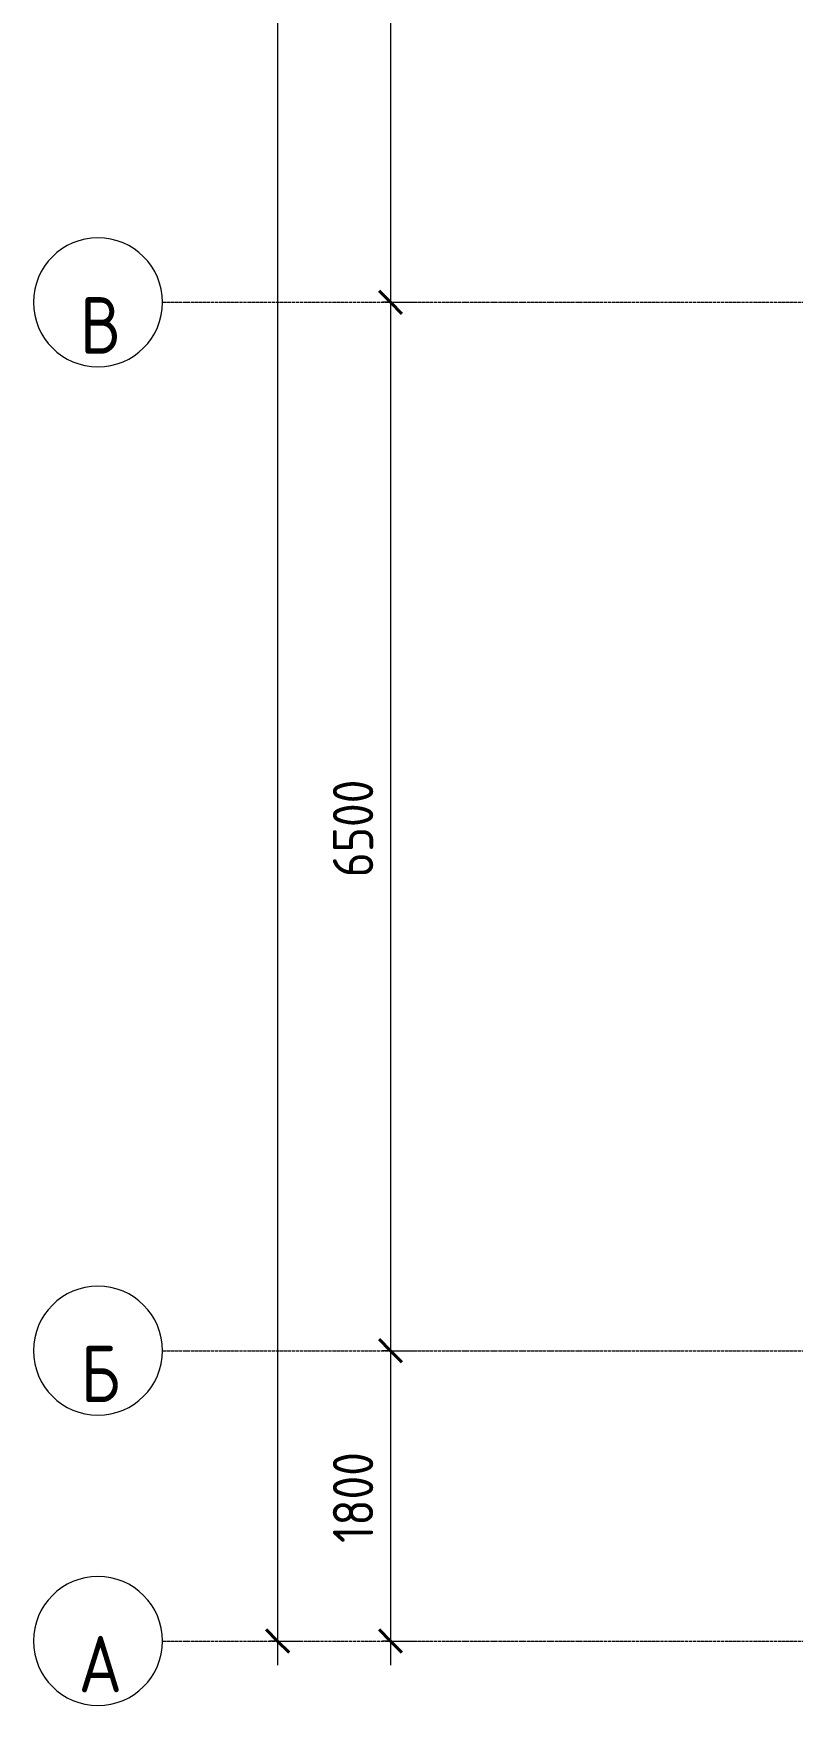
# Model space of a CAD drawing. Header units: millimetres. Extents: x -11798 to 72626, y -32713 to 44110.
# Drawn here: x -11798 to -7091, y -405 to 9962 of the extents above; entities that cross this region are included whole.
import ezdxf

# ---------------------------------------------------------------- set-up
doc = ezdxf.new("R2010")
doc.units = ezdxf.units.MM
doc.linetypes.add('ADSK_Линия сетки', pattern=[25, 20, -2.5, 0, -2.5])
for name, color, linetype, lineweight in [('Оси', 7, 'Continuous', 9), ('Размеры', 7, 'Continuous', 9), ('Размеры-100', 7, 'Continuous', 9)]:
    doc.layers.add(name, color=color, linetype=linetype, lineweight=lineweight)
doc.styles.add('GOST Common', font='GOST_Common.ttf', dxfattribs={"width": 0.9, "height": 350})
doc.styles.add('GOST Common_1', font='GOST_Common.ttf', dxfattribs={"width": 0.9, "height": 250})
doc.dimstyles.new('ADSK_Основной_2_5_мм', dxfattribs={"dimscale": 304.8, "dimtxt": 251.428749, "dimasz": 0.463911, "dimexe": 0.492126, "dimexo": 0.492126, "dimgap": 0.098425, "dimtad": 1, "dimrnd": 0.01, "dimdsep": 46, "dimtxsty": 'GOST Common_1', "dimblk1": 'OBLIQUE', "dimblk2": 'OBLIQUE', "dimsah": 1, "dimcen": 0.09, "dimdle": 0.492126, "dimazin": 2, "dimtfac": 1, "dimtdec": 4, "dimtix": 1, "dimtmove": 0, "dimatfit": 3, "dimfxl": 1, "dimtvp": 1, "dimtolj": 1, "dimtzin": 0, "dimlwd": 20, "dimlwe": 20, "dimarcsym": 2})

# ---------------------------------------------------------------- blocks, each defined once
blk = doc.blocks.new('Ось сетки - Круг_Ø8 мм-8258-План полов 3-го этажа')
at = {"layer": 'Оси', "lineweight": 20}
for start, end in [(360, 180), (180, 360)]:
    blk.add_arc((0, 0), 4, start, end, dxfattribs=at)
blk = doc.blocks.new('DIMBLOCK13-План полов 3-го этажа')
at = {"layer": 'Размеры-100', "lineweight": 20, "transparency": 16777216}
for p, q in [((-10284, 43195), (-10284, -155)), ((-10284, 43045), (-10334, 43045)), ((-10284, 43045), (-10134, 43045)), ((-10284, -5), (-10334, -5)), ((-10284, -5), (-10134, -5))]:
    blk.add_line(p, q, dxfattribs=at)
at = {"layer": 'Размеры-100', "lineweight": 40, "transparency": 16777216}
for p, q in [((-10284, 43045), (-10355, 43116)), ((-10284, 43045), (-10213, 42974)), ((-10284, -5), (-10355, 66)), ((-10284, -5), (-10213, -76))]:
    blk.add_line(p, q, dxfattribs=at)
at = {"layer": 'Размеры-100', "color": 0, "lineweight": 20, "transparency": 16777216, "insert": (-10641, 21115), "char_height": 250, "width": 971.62, "attachment_point": 1, "rotation": 90, "line_spacing_factor": 1.022761, "style": 'GOST Common_1'}
blk.add_mtext('43050', dxfattribs=at)
blk = doc.blocks.new('_Oblique')
at = {"color": 0, "linetype": 'ByBlock', "lineweight": -2}
blk.add_line((-0.5, -0.5), (0.5, 0.5), dxfattribs=at)
blk = doc.blocks.new('DIMBLOCK17-План полов 3-го этажа')
at = {"layer": 'Размеры-100', "lineweight": 40, "transparency": 16777216}
for p, q in [((-9584, 12945), (-9655, 13016)), ((-9584, 12945), (-9513, 12874)), ((-9584, 8295), (-9655, 8366)), ((-9584, 8295), (-9513, 8224))]:
    blk.add_line(p, q, dxfattribs=at)
at = {"layer": 'Размеры-100', "lineweight": 20, "transparency": 16777216}
for p, q in [((-9584, 12945), (-9634, 12945)), ((-9584, 12945), (-9584, 8295)), ((-9584, 12945), (-9434, 12945)), ((-9584, 8295), (-9634, 8295)), ((-9584, 8295), (-9434, 8295))]:
    blk.add_line(p, q, dxfattribs=at)
at = {"layer": 'Размеры-100', "color": 0, "lineweight": 20, "transparency": 16777216, "insert": (-9941, 10294), "char_height": 250, "width": 782.41, "attachment_point": 1, "rotation": 90, "line_spacing_factor": 1.022761, "style": 'GOST Common_1'}
blk.add_mtext('4650', dxfattribs=at)
blk = doc.blocks.new('DIMBLOCK18-План полов 3-го этажа')
at = {"layer": 'Размеры-100', "lineweight": 40, "transparency": 16777216}
for p, q in [((-9584, 8295), (-9655, 8366)), ((-9584, 8295), (-9513, 8224)), ((-9584, 1795), (-9655, 1866)), ((-9584, 1795), (-9513, 1724))]:
    blk.add_line(p, q, dxfattribs=at)
at = {"layer": 'Размеры-100', "lineweight": 20, "transparency": 16777216}
for p, q in [((-9584, 8295), (-9634, 8295)), ((-9584, 8295), (-9584, 1795)), ((-9584, 8295), (-9434, 8295)), ((-9584, 1795), (-9634, 1795)), ((-9584, 1795), (-9434, 1795))]:
    blk.add_line(p, q, dxfattribs=at)
at = {"layer": 'Размеры-100', "color": 0, "lineweight": 20, "transparency": 16777216, "insert": (-9941, 4730), "char_height": 250, "width": 756.84, "attachment_point": 1, "rotation": 90, "line_spacing_factor": 1.022761, "style": 'GOST Common_1'}
blk.add_mtext('6500', dxfattribs=at)
blk = doc.blocks.new('DIMBLOCK19-План полов 3-го этажа')
at = {"layer": 'Размеры-100', "lineweight": 40, "transparency": 16777216}
for p, q in [((-9584, 1795), (-9655, 1866)), ((-9584, 1795), (-9513, 1724)), ((-9584, -5), (-9655, 66)), ((-9584, -5), (-9513, -76))]:
    blk.add_line(p, q, dxfattribs=at)
at = {"layer": 'Размеры-100', "lineweight": 20, "transparency": 16777216}
for p, q in [((-9584, 1795), (-9634, 1795)), ((-9584, 1795), (-9584, -155)), ((-9584, 1795), (-9434, 1795)), ((-9584, -5), (-9634, -5)), ((-9584, -5), (-9434, -5))]:
    blk.add_line(p, q, dxfattribs=at)
at = {"layer": 'Размеры-100', "color": 0, "lineweight": 20, "transparency": 16777216, "insert": (-9941, 603), "char_height": 250, "width": 700.59, "attachment_point": 1, "rotation": 90, "line_spacing_factor": 1.022761, "style": 'GOST Common_1'}
blk.add_mtext('1800', dxfattribs=at)

msp = doc.modelspace()

# ---------------------------------------------------------------- linework, layer by layer
at = {"layer": 'Оси', "linetype": 'ADSK_Линия сетки'}
for p, q in [((-10997.814, 8295), (56004.853, 8295)), ((-10997.814, 1795), (50648.093, 1795)), ((-10997.814, -5), (50648.093, -5))]:
    msp.add_line(p, q, dxfattribs=at)

# ---------------------------------------------------------------- block references
at = {"layer": 'Оси', "lineweight": 20, "xscale": 99.99999999999993, "yscale": 99.99999999999993, "zscale": 99.99999999999993, "rotation": 269.9999999999994}
for p in [(-11397.814, 8295), (-11397.814, 1795), (-11397.814, -5)]:
    msp.add_blockref('Ось сетки - Круг_Ø8 мм-8258-План полов 3-го этажа', p, dxfattribs=at)

# ---------------------------------------------------------------- texts
at = {"layer": 'Оси', "char_height": 350, "attachment_point": 5, "line_spacing_factor": 1.022766, "style": 'GOST Common'}
for s, insert, width in [('\\pxqc,t0.25714,0.51429,0.77143,1.02857,1.28571,1.54286,1.8,2.05714,2.31429,2.57143,2.82857,3.08571,3.34286,3.6,3.85714,4.11429,4.37143,4.62857,4.88571,5.14286,5.4,5.65714,5.91429,6.17143,6.42857,6.68571,6.94286,7.2,7.45714,7.71429,7.97143,8.22857;{В}', (-11382.886, 8152.149), 261.9), ('\\pxqc,t0.25714,0.51429,0.77143,1.02857,1.28571,1.54286,1.8,2.05714,2.31429,2.57143,2.82857,3.08571,3.34286,3.6,3.85714,4.11429,4.37143,4.62857,4.88571,5.14286,5.4,5.65714,5.91429,6.17143,6.42857,6.68571,6.94286,7.2,7.45714,7.71429,7.97143,8.22857;{Б}', (-11382.886, 1652.149), 261.9), ('\\pxqc,t0.25714,0.51429,0.77143,1.02857,1.28571,1.54286,1.8,2.05714,2.31429,2.57143,2.82857,3.08571,3.34286,3.6,3.85714,4.11429,4.37143,4.62857,4.88571,5.14286,5.4,5.65714,5.91429,6.17143,6.42857,6.68571,6.94286,7.2,7.45714,7.71429,7.97143,8.22857;{А}', (-11382.886, -147.851), 291.6)]:
    msp.add_mtext(s, dxfattribs=dict(at, insert=insert, width=width))

# ---------------------------------------------------------------- dimensions: what is measured, and where the dimension line sits
at = {"layer": 'Размеры', "lineweight": 20}
for base, p1, p2, override, picture, middle in [((-10283.964, -5), (-10183.979, 43045), (-10183.979, -5), {"dimpost": '<>', "dimfxl": 43050}, 'DIMBLOCK13-План полов 3-го этажа', (-10438.964, 21520)), ((-9583.964, 8295), (-9483.979, 12945), (-9483.979, 8295), {"dimpost": '<>', "dimfxl": 4650}, 'DIMBLOCK17-План полов 3-го этажа', (-9738.964, 10620)), ((-9583.964, 1795), (-9483.979, 8295), (-9483.979, 1795), {"dimpost": '<>', "dimfxl": 6500}, 'DIMBLOCK18-План полов 3-го этажа', (-9738.964, 5045)), ((-9583.964, -5), (-9483.979, 1795), (-9483.979, -5), {"dimpost": '<>', "dimfxl": 1800}, 'DIMBLOCK19-План полов 3-го этажа', (-9738.964, 895))]:
    dim = msp.add_linear_dim(base=base, p1=p1, p2=p2, angle=90, dimstyle='ADSK_Основной_2_5_мм', override=override, dxfattribs=at)
    dim.commit()
    dim.dimension.update_dxf_attribs({"geometry": picture, "text_midpoint": middle})

doc.saveas('drawing.dxf')
